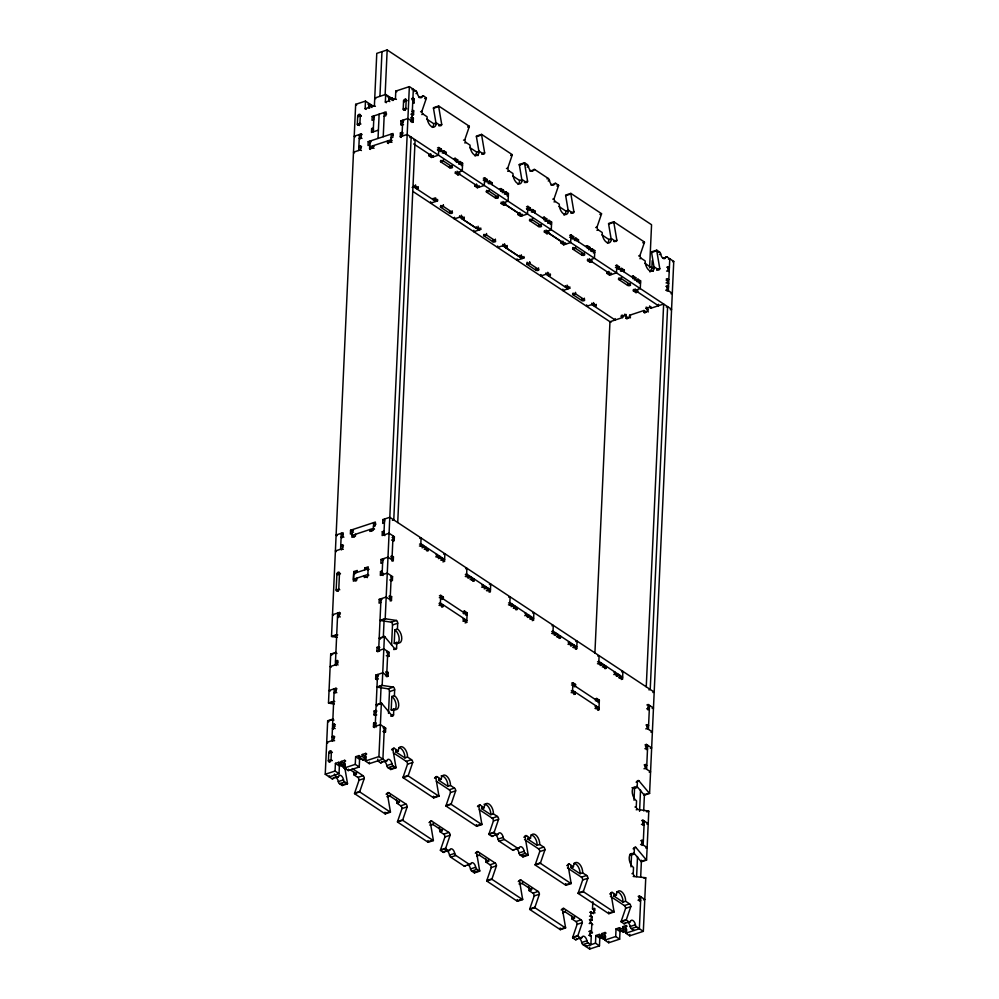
<?xml version="1.0" encoding="UTF-8"?>
<svg xmlns="http://www.w3.org/2000/svg" width="999" height="999" viewBox="0 0 999 999"><rect width="100%" height="100%" fill="white"/><g stroke="black" fill="none" stroke-linecap="round" stroke-linejoin="round"><path stroke-width="1.5" d="M344.418 765.359L347.44 783.216A2.185 1.199 71.7 0 1 347.465 783.803L344.68 781.967A2.185 1.199 71.7 0 1 343.494 779.857A4.358 2.385 71.7 0 0 341.121 775.661A4.358 2.385 71.7 0 0 338.511 776.56L332.005 778.733L325.249 774.262L327.684 720.766L332.879 719.055A2.185 1.199 71.7 0 1 333.254 719.38L333.903 720.167M328.783 703.146A2.185 1.199 71.7 0 1 328.484 702.996L330.706 654.12L335.901 652.409A2.185 1.199 71.7 0 1 336.276 652.734L336.925 653.521M337.337 637.35L331.893 636.525A2.185 1.199 71.7 0 1 331.518 636.351L355.669 104.333L365.484 101.099L373.389 106.344M328.971 761.7L328.683 761.563A1.249 0.862 -56.5 0 1 328.421 760.888L328.796 752.672A1.636 1.124 -56.5 0 1 330.157 750.811A1.636 1.124 -56.5 0 1 331.393 751.822L332.38 752.472M357.704 115.996L357.33 124.213A1.636 1.124 -56.5 0 0 358.566 125.212A1.636 1.124 -56.5 0 0 359.927 123.352L360.302 115.135A1.249 0.862 -56.5 0 0 360.04 114.473L359.752 114.323A1.911 1.311 -56.5 0 0 358.241 114.897L358.042 115.122A1.249 0.862 -56.5 0 0 357.704 115.996L358.691 116.658M329.27 775.773L329.22 776.885L339.036 773.651L339.385 765.996L335.414 763.373L335.065 771.028L339.036 773.651M328.971 761.688A1.911 1.311 -56.5 0 0 330.482 761.126L330.594 761.026A1.249 0.862 -56.5 0 0 331.019 760.027L331.393 751.822L328.796 752.672L329.782 753.333M358.691 150.474L359.415 134.515L361.076 135.614M334.615 740.734L333.629 740.084L333.803 736.251L332.068 736.825L334.053 738.136M335.164 728.608L334.178 727.959L334.353 724.125L332.617 724.7L335.102 726.335M336.8 692.719L335.814 692.07L335.976 688.236L329.058 690.521L330.045 691.183M338.062 664.972L337.075 664.31L337.237 660.489L335.514 661.051L338.236 662.861M340.234 616.957L339.248 616.296L339.423 612.474L332.492 614.76L333.491 615.409M343.306 549.325L342.32 548.676L342.495 544.842L340.759 545.417L343.244 547.052M343.868 537.2L342.869 536.55L343.044 532.717L336.114 535.002L337.113 535.664M361.426 150.549L360.427 149.9L360.602 146.066L358.866 146.641L361.101 148.114M361.975 138.436L360.976 137.775L361.151 133.941L354.22 136.226L355.219 136.888M334.465 774.063L334.415 775.174L337.2 777.022A2.185 1.199 71.7 0 0 338.511 776.56M366.133 109.403L365.135 108.754L365.484 101.099M345.154 764.56L345.092 765.996L342.757 766.77L338.786 764.148L338.873 762.237L335.414 763.373M369.593 108.267L368.606 107.605L368.693 105.694L371.029 104.92L373.251 106.394M369.293 106.593L369.455 103.721L367.919 104.221M373.476 526.448L375.212 525.886L375.387 522.052L350.562 530.244L350.387 534.065L352.123 533.491M391.121 137.887L392.857 137.325L393.032 133.491L368.206 141.671L368.032 145.504L369.767 144.93M345.092 765.996L341.121 763.373L341.208 761.463L344.68 760.314L345.666 760.976M371.928 107.492L370.941 106.843L371.029 104.92M370.579 149.413L369.593 148.764L369.917 141.109L371.066 141.883M342.757 766.77L342.819 765.446M373.389 128.022L371.653 128.596L371.478 132.43L378.409 130.145M384.153 116.309L385.889 115.734L386.064 111.9L372.202 116.471L372.028 120.305L373.763 119.73M359.228 766.995L355.269 764.372L355.619 756.705L359.578 759.327L359.228 766.995L348.289 770.604L344.33 767.981L344.68 760.314M373.214 131.856L373.938 115.909M375.387 106.356L374.4 105.694L376.773 53.372L387.162 49.95L651.56 224.738L649.6 267.857M356.081 581.006L353.434 579.258L353.696 573.513L368.132 568.756L369.118 569.405M357.18 572.365L357.267 570.454L353.796 571.59L353.371 581.168L356.83 580.019L356.918 578.109M355.494 534.265L355.407 536.188L351.948 537.325L352.285 529.67L353.434 530.432M374.051 148.277L373.052 147.615L373.139 145.704L374.126 146.366M348.289 770.604L348.364 769.168M378.034 138.436L379.133 114.186M379.945 96.329L381.968 51.661M383.229 136.726L384.328 112.475L386.638 114.011M387.162 49.95L385.139 94.618L390.921 98.439M386.338 102.747L385.339 102.085L385.689 94.43L374.75 98.039L375.736 98.689M364.685 569.892L364.772 567.981L368.231 566.833L367.794 576.411L364.335 577.547L364.423 575.636L367.395 577.597M358.991 757.479L362.162 756.43L366.133 759.053L362.962 760.102L358.991 757.479L359.078 755.569L355.619 756.705M389.797 101.598L388.811 100.949L388.898 99.026L392.07 97.989L394.293 99.463M388.474 143.519L387.487 142.857L387.575 140.946L389.797 142.42M389.498 99.937L389.66 97.053L388.286 97.502M362.162 756.43L362.25 754.52L365.721 753.383L366.708 754.033M392.969 100.549L391.983 99.9L392.07 97.989M391.933 142.37L390.946 141.721L391.271 134.066L393.007 135.215M362.962 760.102L363.012 758.79M383.054 727.709L384.353 727.284L382.904 759.19L369.33 763.661L365.372 761.038L365.721 753.383M396.441 99.413L395.442 98.751L395.791 91.096L409.353 86.626L416.108 91.096A2.185 1.199 71.7 0 1 417.295 93.194A4.358 2.385 71.7 0 0 419.68 97.39A4.358 2.385 71.7 0 0 422.277 96.491A2.185 1.199 71.7 0 1 423.588 96.029L426.373 97.877A2.185 1.199 71.7 0 1 426.298 98.389L421.878 111.326A2.185 1.199 71.7 0 0 423.114 114.123L427.072 116.746A7.63 4.183 71.7 0 0 431.393 126.498A7.63 4.183 71.7 0 0 436.326 122.852L440.297 125.474A2.185 1.199 71.7 0 0 441.708 124.438L438.673 106.568A2.185 1.199 71.7 0 1 438.648 105.994L433.454 107.705A2.185 1.199 71.7 0 0 433.479 108.292L436.126 123.913M369.33 763.661L369.405 762.225M374.45 727.597L373.451 726.947L373.626 723.114L375.362 722.552L376.348 723.201M375 715.484L374.001 714.822L374.175 710.988L375.911 710.426L376.898 711.076M376.623 679.582L375.636 678.933L375.811 675.099L382.742 672.827L388.024 676.311L388.199 672.489L386.875 671.615L385.577 672.04M377.884 651.835L376.898 651.173L377.073 647.352L378.796 646.778L379.795 647.439M389.023 596.278L390.322 595.854L391.633 596.715L391.471 600.549L386.176 597.052L379.245 599.338L379.071 603.171L380.806 602.597M382.242 571.016L380.507 571.578L380.332 575.412L387.262 573.126L392.557 576.623L392.382 580.456L391.084 580.881M390.834 556.393L392.132 555.968L393.444 556.843L393.281 560.676L387.987 557.18L381.056 559.465L380.881 563.286L382.617 562.724M384.053 531.131L382.317 531.705L382.142 535.539L389.073 533.254L394.368 536.75L394.193 540.571L392.894 541.008M652.896 692.507L654.195 692.082L389.797 517.295L382.867 519.58L382.704 523.414L384.428 522.839M401.248 137.412L400.262 136.763L400.424 132.929L402.16 132.368L403.159 133.017M401.798 125.3L400.811 124.638L400.986 120.817L407.904 118.531L413.199 122.028L413.374 118.194L412.05 117.32L410.751 117.745M384.603 519.018L383.878 534.964L384.865 535.614M401.985 136.189L402.709 120.242L403.708 120.891M405.631 99.201A1.911 1.311 -56.5 0 0 404.12 99.763L403.921 99.987A1.249 0.862 -56.5 0 0 403.584 100.862L403.221 109.078A1.636 1.124 -56.5 0 0 404.458 110.077A1.636 1.124 -56.5 0 0 405.819 108.217L406.193 100.012A1.249 0.862 -56.5 0 0 405.931 99.338L405.644 99.188M377.784 759.14L377.709 760.901L380.494 762.736L386.988 760.576A4.358 2.385 71.7 0 1 389.598 759.677A4.358 2.385 71.7 0 1 391.983 763.873A2.185 1.199 71.7 0 0 393.169 765.971L395.954 767.819A2.185 1.199 71.7 0 0 395.929 767.232L392.894 749.362A2.185 1.199 71.7 0 1 394.305 748.326L398.276 750.948A7.63 4.183 71.7 0 1 403.209 747.302A7.63 4.183 71.7 0 1 407.53 757.067L411.488 759.69A2.185 1.199 71.7 0 1 412.724 762.474L408.304 775.411A2.185 1.199 71.7 0 0 408.229 775.923L403.034 777.647A2.185 1.199 71.7 0 1 403.109 777.135L407.53 764.185A2.185 1.199 71.7 0 0 406.293 761.4L393.406 752.884M380.332 703.021L381.056 687M383.316 637.212L384.078 620.454M386.988 760.576A2.185 1.199 71.7 0 1 385.689 761.026L378.933 756.568L381.368 703.059L376.173 704.782A2.185 1.199 71.7 0 1 376.548 705.107L377.197 705.881M382.455 685.439A2.185 1.199 71.7 0 1 382.167 685.289L384.39 636.425L379.195 638.136A2.185 1.199 71.7 0 1 379.57 638.461L380.219 639.235M397.44 628.995L394.842 629.845L394.23 643.244L396.828 642.394A7.63 4.183 71.7 0 0 401.76 638.748A7.63 4.183 71.7 0 0 397.44 628.995L397.702 623.251A2.185 1.199 71.7 0 0 396.466 620.466L385.577 618.818A2.185 1.199 71.7 0 1 385.202 618.656L409.353 86.626M390.147 599.675L391.233 575.749M391.958 559.802L393.044 535.876M384.203 732.417L385.502 731.98L385.676 728.159L380.382 724.662L373.451 726.947M387.637 656.643L388.936 656.218L389.111 652.384L383.828 648.888L376.898 651.173M412.225 115.11L413.524 114.685L413.698 110.852L412.375 109.977M412.762 103.309L414.061 102.885L414.235 99.051L412.912 98.177L411.613 98.614M388.486 713.386L389.473 691.608A2.185 1.199 71.7 0 0 388.236 688.823L377.36 687.175L382.555 685.464L393.431 687.112A2.185 1.199 71.7 0 1 394.667 689.897L394.405 695.641A7.63 4.183 71.7 0 1 398.726 705.394A7.63 4.183 71.7 0 1 393.806 709.04L391.208 709.889L391.808 696.49L394.405 695.641M391.583 645.179L392.507 624.962A2.185 1.199 71.7 0 0 391.271 622.177L380.382 620.529L385.577 618.818M397.727 522.539L415.109 139.723L413.823 140.147M413.848 185.452L413.773 186.888L435.814 201.448L435.964 198.214M418.206 186.626L418.144 188.062L415.497 186.313L415.559 184.877M416.508 186.476L416.408 188.636L418.144 188.062M390.834 716.246L392.132 715.821A2.185 1.199 71.7 0 0 393.544 714.772L393.806 709.04M393.856 649.6L395.154 649.175A2.185 1.199 71.7 0 0 396.566 648.139L396.828 642.394M437.512 147.927L438.811 147.502L438.461 155.17L431.531 157.455L428.883 155.707L428.946 154.271M430.681 153.696L430.619 155.132L428.883 155.707M431.531 157.455L431.63 155.295M430.681 201.723L430.606 203.159L437.525 200.886L437.599 199.45M433.341 155.444L433.279 156.88L413.723 143.943M433.216 198.264L433.154 199.7L434.89 199.138L437.525 200.886M434.89 199.138L434.952 197.702M421.191 546.216L423.464 545.466L423.376 547.39L420.741 545.641L421.091 537.986L419.792 538.411M440.834 160.389L440.746 161.826L449.575 167.657A1.636 0.774 2.6 0 0 451.86 167.882A1.636 0.774 2.6 0 0 452.16 166.796L452.222 165.359M438.811 147.502L441.458 149.251L441.371 151.161L440.072 151.598M440.771 205.469L440.696 207.255L449.513 213.087A1.636 0.774 2.6 0 0 451.798 213.311A1.636 0.774 2.6 0 0 452.097 212.225L452.185 210.789M425.112 549.275A1.636 0.774 2.6 0 1 425.724 549.537L428.321 548.676L428.234 550.586L425.586 548.838L425.674 546.928L424.375 547.352M442.37 151.136L443.668 150.712L443.581 152.622L442.282 153.047M425.786 548.101L426.273 549.9M443.419 159.54L443.344 160.976L452.172 166.796L449.575 167.657L449.637 166.221M443.294 206.406A1.636 0.774 2.6 0 0 440.996 206.181A1.636 0.774 2.6 0 0 440.696 207.255L443.306 206.393L443.356 204.97L443.306 206.393L452.11 212.225L449.513 213.087L449.575 211.651M446.216 154.37L446.303 152.46L443.668 150.712M437.175 557.105L439.772 556.256L439.685 558.166L437.038 556.418L437.125 554.507L435.989 554.882M455.032 160.202L455.119 158.279L453.821 158.716M459.765 172.927L459.702 174.363L457.967 174.925L455.319 173.177L455.394 171.741M464.036 216.92L463.973 218.356L461.326 216.608L454.395 218.893L454.458 217.457M454.408 218.893L454.483 217.457M457.13 171.166L457.067 172.602L479.108 187.175L479.17 185.739M455.119 158.279L457.767 160.027L457.679 161.95L456.381 162.375M457.967 174.925L458.079 172.415M443.581 554.145L444.88 553.708L444.53 561.363L441.883 559.627L441.97 557.704L440.671 558.141M458.666 161.913L459.965 161.488L459.877 163.399L458.578 163.824M440.097 605.694L443.019 604.732L442.932 606.643L440.284 604.894L440.721 595.329L439.423 595.754M459.677 215.747L459.602 217.183L478.996 229.995L479.07 228.197M459.965 161.488L462.612 163.237L462.25 170.891L455.319 173.177M440.721 595.329L443.369 597.077L443.281 598.988L441.983 599.412M461.326 216.608L461.388 215.172M480.769 227.997L480.706 229.433L478.059 227.685L476.323 228.259L462.237 218.931L462.35 216.421M483.341 178.234L484.64 177.797L484.278 185.464L477.36 187.75L474.712 186.001L474.775 184.565M473.863 230.27L473.776 231.718L480.706 229.433M476.511 183.991L476.448 185.427L474.712 186.001M477.36 187.75L477.472 185.227M476.323 228.259L476.386 226.823M478.059 227.685L478.121 226.249M463.224 611.488L464.523 611.051L467.157 612.799L466.72 622.377L464.085 620.629L464.173 618.706L462.874 619.143M464.523 611.051L464.435 612.974L463.136 613.398M466.046 576.835L469.293 575.774L469.205 577.684L466.57 575.936L466.908 568.281L465.609 568.706M483.928 234.378L483.866 235.814L492.707 241.633A1.636 0.774 2.6 0 0 494.967 241.87A1.636 0.774 2.6 0 0 495.279 240.784L495.342 239.348M486.675 190.322L486.575 192.133L495.404 197.952A1.636 0.774 2.6 0 0 497.689 198.177A1.636 0.774 2.6 0 0 497.989 197.09L498.051 195.667M484.64 177.797L487.287 179.545L487.2 181.468L485.901 181.893M495.367 239.335L495.304 240.771L486.463 234.952L486.55 233.516M472.752 581.318L474.05 580.881L474.138 578.97L471.54 579.832L471.503 577.222L470.204 577.647M489.248 189.835L489.173 191.271L498.002 197.09L495.404 197.952L495.467 196.516M488.199 181.431L489.498 181.006L489.41 182.917L488.111 183.341M492.045 184.665L492.132 182.755L489.498 181.006M492.744 240.197L492.682 241.633L495.304 240.771M497.664 246.004L497.564 247.452L504.495 245.167L507.142 246.915L507.205 245.479M483.004 587.4L485.601 586.55L485.514 588.461L482.867 586.713L482.954 584.802L481.818 585.177M500.861 190.497L500.949 188.574L499.65 189.011M519.705 212.537L519.642 213.973L505.531 204.658L503.796 205.22L501.148 203.471L501.223 202.035M502.959 201.461L502.897 202.897L522.29 215.722L522.352 214.285M500.949 188.574L503.596 190.322L503.508 192.245L502.21 192.67M503.796 205.22L503.933 202.347M502.859 244.293L502.784 245.729L522.177 258.541L522.277 256.393M489.41 584.44L490.709 584.003L490.359 591.67L487.712 589.922L487.799 587.999L486.501 588.436M504.495 192.208L505.794 191.783L505.706 193.694L504.408 194.131M505.531 204.658L505.594 203.222M504.495 245.167L504.557 243.731M523.963 256.543L523.901 257.979L521.253 256.231L519.517 256.805L505.407 247.477L505.506 245.329M505.794 191.783L508.441 193.531L508.079 201.186L501.148 203.471M526.535 206.781L527.834 206.343L527.484 214.011L520.554 216.284L517.907 214.535L517.981 213.112M517.045 258.816L516.97 260.264L523.901 257.979M520.554 216.284L520.679 213.424M519.517 256.805L519.592 255.369M521.253 256.231L521.316 254.795M509.877 605.169L512.475 604.32L512.387 606.231L509.752 604.482L510.114 596.828L508.803 597.252M527.16 262.2L527.06 264.36L535.889 270.18A1.636 0.774 2.6 0 0 538.161 270.404A1.636 0.774 2.6 0 0 538.473 269.33L538.548 267.882M529.845 219.231L529.782 220.667L538.586 226.498A1.636 0.774 2.6 0 0 540.884 226.723A1.636 0.774 2.6 0 0 541.183 225.637L541.258 224.201M527.834 206.343L530.469 208.092L530.382 210.015L529.083 210.439M529.657 263.499A1.636 0.774 2.6 0 0 527.372 263.274A1.636 0.774 2.6 0 0 527.06 264.36L529.67 263.499L529.72 262.063L529.67 263.499L538.486 269.318L535.889 270.18L535.939 268.743M514.81 606.942L514.735 608.379L517.332 607.517L517.245 609.44L514.597 607.692L514.685 605.769L513.386 606.206M531.381 209.977L532.679 209.553L532.592 211.463L531.293 211.9M532.442 218.381L532.38 219.817L541.183 225.637L538.586 226.498L538.661 225.062M535.227 213.212L535.314 211.301L532.679 209.553M540.771 275.986L540.834 274.55L540.784 275.986L547.689 273.701L550.337 275.449L550.399 274.013M526.51 615.846L528.783 615.097L528.696 617.007L526.048 615.259L526.136 613.349L524.999 613.723M544.043 219.043L544.13 217.133L542.832 217.557M562.874 241.084L562.812 242.52L548.726 233.192L546.99 233.766L544.355 232.018L544.418 230.582M546.141 230.007L546.078 231.443L565.471 244.268L565.534 242.832M544.13 217.133L546.778 218.881L546.69 220.791L545.067 221.328M546.99 233.766L547.102 231.256M546.041 272.839L545.978 274.275L568.006 288.836L568.119 286.326M532.592 612.986L533.903 612.549L533.541 620.217L530.906 618.468L530.993 616.545L529.695 616.982M547.677 220.754L548.975 220.329L548.888 222.24L547.589 222.677M548.726 233.192L548.788 231.756M547.689 273.701L547.764 272.277M548.738 273.152L548.601 276.024L550.337 275.449M548.975 220.329L551.623 222.078L551.273 229.733L544.355 232.018M569.717 235.327L571.016 234.902L570.654 242.557L563.723 244.842L561.076 243.094L561.151 241.658M563.723 244.842L563.836 242.332M562.874 289.123L562.799 290.559L569.73 288.274L569.792 286.838M565.409 285.664L565.347 287.1L567.082 286.526L569.73 288.274M567.082 286.526L567.145 285.09M552.747 633.828L555.669 632.866L555.581 634.777L552.934 633.029L553.284 625.374L551.985 625.799M573.039 247.427L572.951 249.226L581.768 255.045A1.636 0.774 2.6 0 0 584.053 255.282A1.636 0.774 2.6 0 0 584.353 254.196L584.427 252.759M571.016 234.902L573.651 236.638L573.563 238.561L572.265 238.986M572.951 293.219L572.889 294.655L581.718 300.474A1.636 0.774 2.6 0 0 583.99 300.711A1.636 0.774 2.6 0 0 584.303 299.625L584.378 298.177M575.611 246.928L575.549 248.364L584.365 254.183L581.768 255.045L581.843 253.609M574.562 238.524L575.861 238.099L575.774 240.01L574.475 240.447M575.561 292.357L575.486 293.793L584.315 299.613L581.718 300.474L581.768 299.038M559.128 638.411L560.427 637.986L560.514 636.063L557.917 636.925A1.636 0.774 2.6 0 0 556.992 636.613M578.421 241.758L578.508 239.847L575.861 238.099M569.043 644.605L571.965 643.643L571.878 645.554L569.243 643.806L569.33 641.895L568.194 642.27M587.225 247.59L587.312 245.679L586.013 246.104M591.957 260.314L591.895 261.75L590.159 262.325L587.524 260.577L587.587 259.141M586.675 304.845L586.6 306.293L593.518 304.008L596.166 305.756L596.228 304.32M589.335 258.566L589.26 260.002L611.301 274.563L611.363 273.127M587.312 245.679L589.959 247.427L589.872 249.338L588.573 249.762M590.159 262.325L590.259 260.165M575.774 641.533L577.072 641.108L576.723 648.763L574.088 647.015L574.175 645.104L572.877 645.529M590.859 249.313L592.157 248.876L592.082 250.799L590.784 251.224M572.939 692.869L575.212 692.12L575.124 694.03L572.477 692.282L572.914 682.717L571.615 683.141M591.87 303.134L591.808 304.57L615.272 320.08M592.157 248.876L594.805 250.624L594.442 258.291L587.524 260.577M572.914 682.717L575.561 684.465L575.474 686.375L574.175 686.8M593.518 304.008L593.581 302.572M594.53 304.171L594.43 306.318L596.166 305.756M616.495 272.852L609.552 275.137L606.905 273.389L606.98 271.953M608.703 271.378L608.641 272.814L606.905 273.389M609.552 275.137L609.677 272.265M594.904 653.184L609.964 321.728L622.652 317.545L622.764 315.022M595.416 698.875L596.715 698.451L599.35 700.199L598.925 709.765L596.278 708.016L596.366 706.106L595.067 706.53M596.715 698.451L596.628 700.361L595.329 700.786M585.726 945.316L585.676 946.428L595.491 943.193L599.462 945.816L599.8 938.161L595.841 935.539L595.491 943.193M598.888 664.023L601.485 663.161L601.41 665.072L598.763 663.324L599.113 655.669L597.814 656.093M616.483 272.852L616.845 265.197L615.546 265.622M615.147 320.017L615.209 318.581M618.856 278.084L618.781 279.52L627.597 285.339A1.636 0.774 2.6 0 0 629.882 285.577A1.636 0.774 2.6 0 0 630.182 284.49L630.257 283.054M616.845 265.197L619.48 266.945L619.392 268.856L618.094 269.28M571.615 915.808A7.63 4.183 71.7 0 1 571.928 918.93L575.886 921.553A2.185 1.199 71.7 0 1 577.122 924.35L572.702 937.287A2.185 1.199 71.7 0 0 572.627 937.799L577.822 936.088L580.606 937.924A2.185 1.199 71.7 0 0 581.918 937.474A4.358 2.385 71.7 0 1 584.515 936.575A4.358 2.385 71.7 0 1 586.9 940.771A2.185 1.199 71.7 0 0 588.086 942.869L590.871 944.717L591.283 935.788L589.959 934.914L590.134 931.08L588.836 931.505M592.807 924.637L590.496 923.101L590.671 919.28L589.373 919.704M590.047 920.791L591.995 920.154L592.145 916.645L590.821 915.771L590.996 911.937L589.697 912.362M599.462 945.816L589.647 949.05L589.735 947.052M589.86 933.865A1.911 1.311 -56.5 0 0 590.909 933.291L591.108 933.066A1.249 0.862 -56.5 0 0 591.445 932.192L591.82 923.975A1.636 1.124 -56.5 0 0 589.86 923.438M594.979 910.626L592.494 908.99L592.832 901.722M603.908 667.17L606.343 666.37L606.256 668.281L603.608 666.533L603.696 664.622L602.397 665.047M620.391 268.831L621.69 268.394L621.603 270.317L620.304 270.741M603.758 666.857L603.808 665.784M621.44 277.223L621.378 278.659L630.194 284.478L627.597 285.339L627.672 283.903M595.042 912.899L594.055 912.237L594.23 908.416L592.494 908.99M622.652 317.545L621.328 316.671L621.39 315.234M624.25 272.053L624.325 270.142L621.69 268.394M628.833 318.194L624.787 315.522L624.85 314.086M627.035 318.956L626.048 318.306L626.223 314.473M604.932 938.348L603.184 938.935L599.213 936.313L599.3 934.39L595.841 935.539M630.506 317.819L629.507 317.158L629.595 315.247L644.03 310.489L646.503 312.125M604.77 937.674L601.548 935.539L601.635 933.628L605.094 932.479L606.093 933.141M615.197 674.8L617.794 673.938L617.707 675.848L615.059 674.1L615.147 672.19L614.01 672.564M633.054 277.884L633.141 275.974L631.843 276.398M603.184 938.935L603.246 937.611M637.787 290.609L637.724 292.045L635.988 292.62L633.354 290.871L633.416 289.435M619.655 939.147L615.696 936.525L616.046 928.87L620.004 931.493L619.655 939.147L608.716 942.756L604.757 940.134L605.094 932.479M605.544 937.561L605.606 936.25L601.635 933.628M635.152 288.861L635.089 290.297L658.553 305.806M633.141 275.974L635.789 277.722L635.701 279.633L634.402 280.057M635.988 292.62L636.101 290.11M621.603 671.827L622.901 671.403L622.552 679.058L619.917 677.31L620.004 675.399L618.706 675.824M636.688 279.608L637.986 279.171L637.899 281.094L636.6 281.518M608.716 942.756L608.778 941.32M637.986 279.171L640.634 280.919L640.272 288.586L633.354 290.871M644.929 313.062L643.943 312.4L644.03 310.489M648.463 310.002L646.141 308.479L646.216 307.043M626.56 931.218L622.589 928.595L622.677 926.685L626.648 929.307L626.56 931.218L623.388 932.267L619.417 929.644L619.505 927.734L616.046 928.87M648.401 311.913L647.402 311.263L647.577 307.43M646.253 686.837L663.648 304.021L650.936 308.216L649.612 307.342L649.675 305.906M651.872 268.306L652.222 260.652M650.936 308.216L650.998 306.78M623.388 932.267L623.463 930.593M633.191 876.46L645.366 877.684A2.185 1.199 71.7 0 1 645.754 877.846L643.331 931.343L629.757 935.826L625.799 933.203L626.148 925.536L622.677 926.685M630.981 866.87L631.53 854.969L634.128 854.108L634.39 848.363A2.185 1.199 71.7 0 1 635.789 847.327L646.191 859.752A2.185 1.199 71.7 0 0 646.565 860.077L641.37 861.787A2.185 1.199 71.7 0 1 640.996 861.463L633.841 852.921M634.015 800.224L634.552 788.323L637.15 787.462L637.412 781.717A2.185 1.199 71.7 0 1 638.823 780.681L649.213 793.106A2.185 1.199 71.7 0 0 649.587 793.431L644.392 795.142A2.185 1.199 71.7 0 1 644.018 794.817L636.875 786.275M629.757 935.826L629.832 934.39M658.428 305.731L658.503 304.295M634.49 876.036A2.185 1.199 71.7 0 1 633.254 873.251L633.516 867.507A7.63 4.183 71.7 0 1 629.195 857.754A7.63 4.183 71.7 0 1 634.128 854.108M646.453 811.675L648.401 811.038L637.512 809.39A2.185 1.199 71.7 0 1 636.276 806.605L636.538 800.861A7.63 4.183 71.7 0 1 632.217 791.108A7.63 4.183 71.7 0 1 637.15 787.462M636.613 876.573L637.524 856.53M639.572 811.325L640.546 789.997M639.335 901.086L640.634 900.648L639.31 899.774L639.485 895.953L638.186 896.378M645.829 848.039L647.127 847.602L641.845 844.105L642.02 840.284L640.721 840.708M642.782 825.311L644.08 824.887L642.757 824.013L642.931 820.179L641.633 820.616M649.275 772.264L650.574 771.84L645.279 768.343L645.454 764.51L644.155 764.947M646.216 749.55L647.514 749.113L646.191 748.239L646.365 744.417L645.067 744.842M651.086 732.392L652.384 731.955L647.09 728.471L647.265 724.637L645.966 725.062M647.702 709.777L649.325 709.24L648.001 708.366L648.176 704.532L646.877 704.969M671.003 293.743L672.302 293.306L667.007 289.81L667.182 285.989L665.883 286.413M667.369 283.778L668.668 283.354L667.344 282.48L667.519 278.646L666.221 279.083M669.205 271.553L667.881 270.679L668.056 266.845L666.758 267.27M640.671 877.197L641.433 860.239M643.681 810.901L644.442 794.143M646.603 769.218L647.689 745.291L645.379 746.053M648.413 729.332L649.5 705.406M646.565 860.077L648.776 811.2A2.185 1.199 71.7 0 0 648.488 811.063M649.587 793.431L673.751 261.413L666.995 256.943L662.762 258.366M479.07 152.31L476.423 136.676A2.185 1.199 71.7 0 1 476.398 136.089L481.593 134.378A2.185 1.199 71.7 0 0 481.618 134.965L484.64 152.822A2.185 1.199 71.7 0 1 483.229 153.871L479.27 151.249A7.63 4.183 71.7 0 1 474.338 154.882A7.63 4.183 71.7 0 1 470.017 145.13L466.046 142.507A2.185 1.199 71.7 0 1 464.81 139.723L469.243 126.773A2.185 1.199 71.7 0 0 469.318 126.261L438.648 105.994M522.015 180.694L519.368 165.06A2.185 1.199 71.7 0 1 519.33 164.473L524.525 162.762A2.185 1.199 71.7 0 0 524.562 163.349L527.584 181.219A2.185 1.199 71.7 0 1 526.173 182.255L522.215 179.633A7.63 4.183 71.7 0 1 517.282 183.279A7.63 4.183 71.7 0 1 512.962 173.514L508.991 170.891A2.185 1.199 71.7 0 1 507.754 168.107L512.175 155.17A2.185 1.199 71.7 0 0 512.262 154.658L481.593 134.378M568.331 211.313L565.684 195.679A2.185 1.199 71.7 0 1 565.646 195.092L570.841 193.381A2.185 1.199 71.7 0 0 570.879 193.968L573.901 211.825A2.185 1.199 71.7 0 1 572.489 212.874L568.518 210.252A7.63 4.183 71.7 0 1 563.586 213.886A7.63 4.183 71.7 0 1 559.265 204.133L555.307 201.511A2.185 1.199 71.7 0 1 554.07 198.726L558.491 185.777A2.185 1.199 71.7 0 0 558.566 185.265L555.781 183.429L550.911 185.052M396.341 799.487A7.63 4.183 71.7 0 1 396.79 803.159L400.749 805.781A2.185 1.199 71.7 0 1 401.985 808.566L397.565 821.503A2.185 1.199 71.7 0 0 397.49 822.015L402.684 820.304A2.185 1.199 71.7 0 1 402.759 819.792L407.18 806.855A2.185 1.199 71.7 0 0 405.944 804.07L388.761 792.707A2.185 1.199 71.7 0 0 387.35 793.743L390.384 811.613A2.185 1.199 71.7 0 1 390.409 812.187L385.214 813.91L354.545 793.631A2.185 1.199 71.7 0 1 354.62 793.119L359.053 780.182A2.185 1.199 71.7 0 0 357.817 777.384L353.846 774.762A7.63 4.183 71.7 0 0 353.534 771.64M354.545 793.631L359.74 791.92A2.185 1.199 71.7 0 1 359.815 791.408L364.248 778.471A2.185 1.199 71.7 0 0 363.012 775.674L352.272 768.581M611.263 239.698L608.616 224.063A2.185 1.199 71.7 0 1 608.591 223.489L613.786 221.766A2.185 1.199 71.7 0 0 613.811 222.352L616.845 240.222A2.185 1.199 71.7 0 1 615.434 241.258L611.463 238.636A7.63 4.183 71.7 0 1 606.53 242.282A7.63 4.183 71.7 0 1 602.21 232.517L598.251 229.895A2.185 1.199 71.7 0 1 597.015 227.11L601.435 214.173A2.185 1.199 71.7 0 0 601.51 213.661L570.841 193.381M479.295 809.652L492.182 818.181A2.185 1.199 71.7 0 1 493.419 820.966L488.998 833.903A2.185 1.199 71.7 0 0 488.911 834.415L494.105 832.704A2.185 1.199 71.7 0 1 494.193 832.192L498.613 819.255A2.185 1.199 71.7 0 0 497.377 816.458L493.406 813.835A7.63 4.183 71.7 0 0 489.085 804.083A7.63 4.183 71.7 0 0 484.153 807.716L480.194 805.107A2.185 1.199 71.7 0 0 478.783 806.143L481.805 824A2.185 1.199 71.7 0 1 481.843 824.587L476.648 826.298L445.979 806.031A2.185 1.199 71.7 0 1 446.053 805.519L450.474 792.569A2.185 1.199 71.7 0 0 449.238 789.784L436.351 781.268M445.979 806.031L451.173 804.32A2.185 1.199 71.7 0 1 451.248 803.808L455.669 790.858A2.185 1.199 71.7 0 0 454.433 788.074L450.474 785.451A7.63 4.183 71.7 0 0 446.141 775.699A7.63 4.183 71.7 0 0 441.221 779.332L438.623 780.194A7.63 4.183 71.7 0 1 438.798 778.808M654.208 268.082L651.56 252.46A2.185 1.199 71.7 0 1 651.535 251.873L656.73 250.162A2.185 1.199 71.7 0 0 656.755 250.737L659.777 268.606A2.185 1.199 71.7 0 1 658.366 269.643L654.407 267.02A7.63 4.183 71.7 0 1 649.475 270.667A7.63 4.183 71.7 0 1 645.154 260.901L641.183 258.291A2.185 1.199 71.7 0 1 639.947 255.494L644.38 242.557A2.185 1.199 71.7 0 0 644.455 242.045L613.786 221.766M485.601 858.491A7.63 4.183 71.7 0 1 486.038 862.162L490.01 864.784A2.185 1.199 71.7 0 1 491.246 867.569L486.825 880.506A2.185 1.199 71.7 0 0 486.738 881.018L491.933 879.307A2.185 1.199 71.7 0 1 492.02 878.795L496.441 865.858A2.185 1.199 71.7 0 0 495.204 863.074L478.022 851.71A2.185 1.199 71.7 0 0 476.61 852.746L479.632 870.616A2.185 1.199 71.7 0 1 479.67 871.19L476.873 869.355A2.185 1.199 71.7 0 1 475.686 867.257A4.358 2.385 71.7 0 0 473.314 863.049A4.358 2.385 71.7 0 0 470.704 863.96A2.185 1.199 71.7 0 1 469.393 864.41L455.894 855.481A2.185 1.199 71.7 0 1 454.707 853.383A4.358 2.385 71.7 0 0 452.322 849.175A4.358 2.385 71.7 0 0 449.712 850.087L443.219 852.247L440.434 850.411A2.185 1.199 71.7 0 1 440.509 849.899L444.93 836.95A2.185 1.199 71.7 0 0 443.693 834.165L439.735 831.543A7.63 4.183 71.7 0 0 439.285 827.871M440.434 850.411L445.629 848.688A2.185 1.199 71.7 0 1 445.704 848.176L450.124 835.239A2.185 1.199 71.7 0 0 448.888 832.454L431.705 821.091L430.082 821.628M567.469 867.944L581.43 877.184A2.185 1.199 71.7 0 1 582.667 879.969L578.246 892.906A2.185 1.199 71.7 0 0 578.171 893.418L583.366 891.707A2.185 1.199 71.7 0 1 583.441 891.195L587.862 878.258A2.185 1.199 71.7 0 0 586.625 875.461L582.667 872.839A7.63 4.183 71.7 0 0 578.346 863.086A7.63 4.183 71.7 0 0 573.414 866.732L569.442 864.11A2.185 1.199 71.7 0 0 568.031 865.146L571.066 883.004A2.185 1.199 71.7 0 1 571.091 883.591L565.896 885.301L535.227 865.034A2.185 1.199 71.7 0 1 535.302 864.522L539.735 851.585A2.185 1.199 71.7 0 0 538.498 848.788L524.537 839.56M535.227 865.034L540.422 863.323A2.185 1.199 71.7 0 1 540.496 862.811L544.93 849.862A2.185 1.199 71.7 0 0 543.693 847.077L539.722 844.455A7.63 4.183 71.7 0 0 535.402 834.702A7.63 4.183 71.7 0 0 530.469 838.336L527.872 839.197A7.63 4.183 71.7 0 1 528.046 837.811M577.822 936.088A2.185 1.199 71.7 0 1 577.897 935.576L582.317 922.626A2.185 1.199 71.7 0 0 581.093 919.842L563.898 908.478A2.185 1.199 71.7 0 0 562.487 909.527L565.521 927.384A2.185 1.199 71.7 0 1 565.546 927.971L560.352 929.682L529.682 909.415A2.185 1.199 71.7 0 1 529.757 908.903L534.19 895.953A2.185 1.199 71.7 0 0 532.954 893.168L528.983 890.546A7.63 4.183 71.7 0 0 528.546 886.875M529.682 909.415L534.877 907.691A2.185 1.199 71.7 0 1 534.952 907.192L539.385 894.242A2.185 1.199 71.7 0 0 538.149 891.458L520.966 880.094L519.018 880.743M643.331 931.343L636.575 926.885A2.185 1.199 71.7 0 1 635.389 924.787A4.358 2.385 71.7 0 0 633.004 920.579A4.358 2.385 71.7 0 0 630.394 921.49L623.9 923.65L621.116 921.802A2.185 1.199 71.7 0 1 621.191 921.303L625.611 908.353A2.185 1.199 71.7 0 0 624.375 905.569L610.414 896.34M621.116 921.802L626.311 920.091A2.185 1.199 71.7 0 1 626.385 919.579L630.806 906.642A2.185 1.199 71.7 0 0 629.57 903.858L625.611 901.235A7.63 4.183 71.7 0 0 621.278 891.47A7.63 4.183 71.7 0 0 616.358 895.116L613.761 895.966A7.63 4.183 71.7 0 1 613.935 894.592M412.025 89.673L413.324 89.248L411.875 121.154L410.577 121.578M414.81 91.521L416.108 91.096M365.135 108.754L368.606 107.605M370.941 106.843L374.4 105.694M385.339 102.085L388.811 100.949M391.983 99.9L395.442 98.751M415.996 93.619L417.295 93.194M357.692 116.234L360.289 115.372L361.276 116.034M406.181 100.237L403.584 101.099L404.57 101.761M411.963 99.8L414.235 99.051M419.031 97.552L423.588 96.029M425.075 98.302L426.373 97.877M425 98.814L426.298 98.389M412.075 111.389L413.698 110.852M410.901 114.236L412.2 113.811L413.524 114.685M420.579 111.763L421.878 111.326M433.479 108.292L438.673 106.568M421.803 114.548L423.114 114.123M411.101 118.943L413.374 118.194M360.976 137.775L359.253 138.349L360.239 138.998M400.811 124.638L402.535 124.063L403.534 124.725M411.9 122.452L413.199 122.028M432.342 127.41A7.63 4.183 71.7 0 0 433.728 123.714L436.326 122.852M360.427 149.9L353.496 152.185L354.495 152.835M400.262 136.763L407.18 134.478L671.578 309.265L670.279 309.69M438.786 125.399L441.708 124.438M369.593 148.764L373.052 147.615M387.487 142.857L390.946 141.721M438.998 125.911L440.297 125.474M409.852 137.525L411.151 137.1L393.768 519.917L392.47 520.354M468.019 126.698L469.318 126.261M467.944 127.21L469.243 126.773M463.511 140.147L464.81 139.723M476.423 136.676L481.618 134.965M437.412 149.85L438.711 149.425L462.512 165.16L461.213 165.584M438.211 150.325L441.458 149.251M464.747 142.932L466.046 142.507M443.706 153.309L446.303 152.46M475.037 155.994A7.63 4.183 71.7 0 0 476.673 152.098L479.27 151.249M455.169 160.889L457.767 160.027M482.042 153.684L484.64 152.822M481.93 154.296L483.229 153.871M459.365 164.311L462.612 163.237M412.137 187.425L415.497 186.313M510.964 155.082L512.262 154.658M510.876 155.594L512.175 155.17M506.456 168.531L507.754 168.107M519.368 165.06L524.562 163.349M526.023 165.035L527.322 164.61A2.185 1.199 71.7 0 1 528.508 166.708A4.358 2.385 71.7 0 0 530.881 170.904A4.358 2.385 71.7 0 0 533.491 170.005A2.185 1.199 71.7 0 1 534.802 169.555L548.301 178.484A2.185 1.199 71.7 0 1 549.487 180.582A4.358 2.385 71.7 0 0 551.873 184.778A4.358 2.385 71.7 0 0 554.482 183.878A2.185 1.199 71.7 0 1 555.781 183.429M507.692 171.316L508.991 170.891M483.241 180.145L484.54 179.72L508.341 195.454L507.042 195.879M485.014 180.295L487.287 179.545M527.21 167.133L528.508 166.708M488.886 183.828L492.132 182.755M529.92 171.179L534.802 169.555M517.981 184.378A7.63 4.183 71.7 0 0 519.617 180.494L522.215 179.633M524.338 182.28L527.584 181.219M524.875 182.68L526.173 182.255M500.674 191.296L503.596 190.322M547.002 178.908L548.301 178.484M505.844 194.393L508.441 193.531M548.189 181.006L549.487 180.582M557.267 185.702L558.566 185.265M557.192 186.214L558.491 185.777M462.237 218.931L463.973 218.356M552.772 199.151L554.07 198.726M565.684 195.679L570.879 193.968M526.448 208.691L527.747 208.267L551.535 223.988L550.237 224.425M526.898 209.278L530.469 208.092M554.008 201.935L555.307 201.511M517.907 214.535L519.642 213.973M532.392 212.263L535.314 211.301M486.488 234.952L483.891 235.801A1.636 0.774 2.6 0 1 484.165 234.728A1.636 0.774 2.6 0 1 486.463 234.952M564.023 215.147A7.63 4.183 71.7 0 0 565.921 211.101L568.518 210.252M543.856 219.842L546.778 218.881M570.978 212.799L573.901 211.825M571.191 213.299L572.489 212.874M548.051 223.252L551.623 222.078M600.212 214.086L601.51 213.661M600.137 214.598L601.435 214.173M505.407 247.477L507.142 246.915M595.716 227.535L597.015 227.11M608.616 224.063L613.811 222.352M569.617 237.238L570.916 236.813L594.705 252.547L593.406 252.972M571.053 237.5L573.651 236.638M596.952 230.332L598.251 229.895M561.076 243.094L562.812 242.52M575.911 240.709L578.508 239.847M607.479 243.182A7.63 4.183 71.7 0 0 608.866 239.498L611.463 238.636M587.362 248.276L589.959 247.427M613.923 241.184L616.845 240.222M614.135 241.683L615.434 241.258M591.883 251.586L594.805 250.624M643.156 242.47L644.455 242.045M643.081 242.982L644.38 242.557M638.648 255.931L639.947 255.494M651.56 252.46L656.755 250.737M658.216 252.435L659.515 251.998A2.185 1.199 71.7 0 1 660.701 254.096A4.358 2.385 71.7 0 0 663.074 258.304A4.358 2.385 71.7 0 0 665.684 257.392A2.185 1.199 71.7 0 1 666.995 256.943M639.884 258.716L641.183 258.291M615.446 267.545L616.745 267.108L640.534 282.842L639.235 283.266M616.883 267.794L619.48 266.945M659.402 254.533L660.701 254.096M621.078 271.216L624.325 270.142M668.481 259.216L669.78 258.791L668.331 290.684L667.032 291.121M649.912 271.928A7.63 4.183 71.7 0 0 651.81 267.882L654.407 267.02M672.614 261.775L673.751 261.413M656.855 269.568L659.777 268.606M656.743 270.18L658.366 269.643M632.866 278.684L635.789 277.722M667.757 268.256L669.38 267.72L668.056 266.845M666.583 271.104L667.881 270.679M637.712 281.893L640.634 280.919M666.246 280.382L668.843 279.52L667.519 278.646M666.046 282.904L667.344 282.48M666.882 287.4L668.506 286.863L667.182 285.989M665.709 290.247L667.007 289.81M621.328 316.671L624.787 315.522M646.141 308.479L649.612 307.342M626.048 318.306L629.507 317.158M643.943 312.4L647.402 311.263M666.308 307.068L667.607 306.643L650.224 689.46L648.925 689.884M342.869 536.55L341.134 537.112L342.133 537.774M342.32 548.676L335.389 550.948L336.388 551.61M392.095 537.499L394.368 536.75M391.571 540.134L392.869 539.697L394.193 540.571M419.53 544.155L420.829 543.718L444.617 559.452L442.02 560.314M419.443 546.066L420.741 545.641M391.171 557.592L393.444 556.843M422.077 547.814L423.376 547.39M424.288 549.275L425.586 548.838M391.983 561.101L393.281 560.676M426.935 551.023L428.234 550.586M353.434 579.258L367.869 574.5L368.856 575.149M435.739 556.843L437.038 556.418M438.386 558.591L439.685 558.166M440.584 560.052L441.883 559.627M391.258 577.047L392.557 576.623M442.907 561.9L444.53 561.363M389.76 580.007L391.059 579.582L392.382 580.456M390.01 597.252L391.633 596.715M465.359 574.45L466.658 574.025L490.447 589.747L486.875 590.933M339.248 616.296L337.512 616.87L338.511 617.532M390.172 600.973L391.471 600.549M465.272 576.361L466.57 575.936M467.907 578.109L469.205 577.684M470.117 579.57L471.416 579.133L474.05 580.881M439.335 597.664L440.634 597.24L467.07 614.722L465.771 615.147M440.771 597.926L443.369 597.077M331.518 636.351L336.713 634.64A2.185 1.199 71.7 0 0 337 634.79M385.202 618.656L380.007 620.367A2.185 1.199 71.7 0 0 380.294 620.504M331.893 636.525L337.774 634.914M481.568 587.137L482.867 586.713M439.073 603.408L440.372 602.984L466.808 620.454L464.21 621.316M484.215 588.886L485.514 588.461M438.986 605.319L440.284 604.894M486.413 590.347L487.712 589.922M391.271 622.177L396.466 620.466M441.633 607.067L442.932 606.643M489.06 592.095L490.359 591.67M392.507 624.962L397.702 623.251M330.706 654.12A2.185 1.199 71.7 0 1 331.081 654.457L336.276 652.734M379.57 638.461L384.765 636.75L395.154 649.175M463.911 613.873L467.157 612.799M508.553 602.996L509.852 602.559L533.641 618.294L531.043 619.155M508.454 604.907L509.752 604.482M462.787 621.053L464.085 620.629M511.088 606.655L512.387 606.231M337.075 664.31L330.145 666.595L331.131 667.257M465.097 622.914L466.72 622.377M513.299 608.116L514.597 607.692M393.968 648.988L396.566 648.139M386.488 651.947L387.787 651.51L386.7 675.436L385.402 675.873M515.946 609.865L517.245 609.44M387.162 653.034L389.111 652.384M386.313 655.769L387.612 655.344L388.936 656.218M524.75 615.684L526.048 615.259M527.397 617.432L528.696 617.007M529.607 618.893L530.906 618.468M532.242 620.641L533.541 620.217M386.251 673.126L388.199 672.489M335.814 692.07L334.078 692.644L335.065 693.294M375.636 678.933L377.372 678.358L378.359 679.02M386.725 676.748L388.024 676.311M328.484 702.996L333.678 701.286A2.185 1.199 71.7 0 0 333.978 701.435L334.752 701.56M382.167 685.289L376.973 687.012A2.185 1.199 71.7 0 0 377.26 687.15M334.066 701.46L328.871 703.171L334.315 703.995M551.723 631.543L553.021 631.118L576.81 646.852L573.888 647.814M551.635 633.453L552.934 633.029M388.236 688.823L393.431 687.112M554.283 635.202L555.581 634.777M556.568 634.752L557.867 634.315L557.917 636.925L559.015 637.649M389.473 691.608L394.667 689.897M556.48 636.663L557.779 636.238L560.427 637.986M327.684 720.766A2.185 1.199 71.7 0 1 328.059 721.103L333.254 719.38M376.548 705.107L381.743 703.396L392.132 715.821M567.944 644.243L569.243 643.806M570.579 645.991L571.878 645.554M572.789 647.439L574.088 647.015M334.178 727.959L332.442 728.533L333.441 729.183M374.001 714.822L375.736 714.248L376.735 714.909M575.424 649.188L576.723 648.763M391.271 715.521L393.544 714.772M333.629 740.084L326.698 742.369L327.697 743.019M384.053 728.696L385.676 728.159M382.879 731.543L384.178 731.106L385.502 731.98M597.552 661.837L598.851 661.413L622.639 677.147L619.717 678.109M597.464 663.761L598.763 663.324M600.112 665.496L601.41 665.072M602.31 666.957L603.608 666.533M604.957 668.706L606.256 668.281M571.528 685.052L572.827 684.627L599.275 702.11L597.976 702.534M572.964 685.314L575.561 684.465M338.786 764.148L341.121 763.373M613.761 674.537L615.059 674.1M339.385 765.996L342.195 765.072M359.578 759.327L361.313 758.765M392.033 749.075L394.305 748.326M391.596 749.799L392.894 749.362M571.266 690.796L572.564 690.371L599.013 707.854L595.978 708.853M616.408 676.286L617.707 675.848M571.178 692.719L572.477 692.282M325.249 774.262L335.065 771.028M344.33 767.981L355.269 764.372M365.372 761.038L378.933 756.568M618.618 677.734L619.917 677.31M344.093 768.318L346.216 768.119M395.854 750.424A7.63 4.183 71.7 0 0 395.679 751.797L398.276 750.948M573.826 694.467L575.124 694.03M621.253 679.482L622.552 679.058M353.846 774.762L356.443 773.913A7.63 4.183 71.7 0 0 356.406 772.377M395.679 751.797L404.932 757.916L407.53 757.067M335.127 777.035A4.358 2.385 71.7 0 1 338.299 781.58L343.494 779.857M384.215 761.263A4.358 2.385 71.7 0 1 386.788 765.584L391.983 763.873M357.817 777.384L363.012 775.674M406.293 761.4L411.488 759.69M338.299 781.58A2.185 1.199 71.7 0 0 339.485 783.678L344.68 781.967M386.788 765.584A2.185 1.199 71.7 0 0 387.974 767.682L393.169 765.971M347.465 783.803L342.27 785.514A2.185 1.199 71.7 0 0 342.245 784.939L347.44 783.216M395.954 767.819L390.759 769.53A2.185 1.199 71.7 0 0 390.734 768.943L395.929 767.232M596.753 701.048L599.35 700.199M359.053 780.182L364.248 778.471M407.53 764.185L412.724 762.474M594.979 708.441L596.278 708.016M597.627 710.189L598.925 709.765M354.62 793.119L359.815 791.408M403.109 777.135L408.304 775.411M387.137 793.243L388.761 792.707M434.977 777.459L437.25 776.71L441.221 779.332M386.051 794.168L387.35 793.743M434.54 778.184L435.839 777.759A2.185 1.199 71.7 0 1 437.25 776.71M646.703 708.791L648.001 708.366M652.172 708.466L653.471 708.029L648.176 704.532M387.038 796.715L390.134 796.178L399.388 802.297A7.63 4.183 71.7 0 0 399.338 800.773M396.79 803.159L399.388 802.297M438.623 780.194L447.877 786.313L450.474 785.451M400.749 805.781L405.944 804.07M449.238 789.784L454.433 788.074M646.965 726.048L648.588 725.511L647.265 724.637M385.214 813.91A2.185 1.199 71.7 0 0 385.189 813.323L390.384 811.613M438.861 795.616A2.185 1.199 71.7 0 1 438.898 796.203L433.703 797.914A2.185 1.199 71.7 0 0 433.666 797.327L438.861 795.616L435.839 777.759M401.985 808.566L407.18 806.855M450.474 792.569L455.669 790.858M645.791 728.895L647.09 728.471M397.565 821.503L402.759 819.792M446.053 805.519L451.248 803.808M644.892 748.676L646.191 748.239M650.361 748.338L651.66 747.914L646.365 744.417M477.922 805.856L480.194 805.107M428.996 822.564L430.294 822.127A2.185 1.199 71.7 0 1 431.705 821.091M477.485 806.568L478.783 806.143M429.982 825.099L433.079 824.575L442.332 830.681A7.63 4.183 71.7 0 0 442.282 829.158M481.743 807.192A7.63 4.183 71.7 0 0 481.555 808.578L484.153 807.716M439.735 831.543L442.332 830.681M481.555 808.578L490.809 814.697L493.406 813.835M644.83 766.033L646.778 765.384L645.454 764.51M443.693 834.165L448.888 832.454M492.182 818.181L497.377 816.458M643.98 768.768L645.279 768.343M433.316 839.997A2.185 1.199 71.7 0 1 433.354 840.584L428.159 842.294A2.185 1.199 71.7 0 0 428.121 841.707L433.316 839.997L430.294 822.127M476.648 826.298A2.185 1.199 71.7 0 0 476.61 825.723L481.805 824M444.93 836.95L450.124 835.239M493.419 820.966L498.613 819.255M636.875 781.318L638.823 780.681M636.113 782.155L637.412 781.717M440.509 849.899L445.704 848.176M488.998 833.903L494.193 832.192M488.911 834.415L491.708 836.263L498.201 834.09A4.358 2.385 71.7 0 1 500.811 833.191A4.358 2.385 71.7 0 1 503.184 837.387A2.185 1.199 71.7 0 0 504.37 839.485L517.882 848.413A2.185 1.199 71.7 0 0 519.193 847.964A4.358 2.385 71.7 0 1 521.79 847.065A4.358 2.385 71.7 0 1 524.175 851.26A2.185 1.199 71.7 0 0 525.362 853.358L528.146 855.206A2.185 1.199 71.7 0 0 528.121 854.62L525.099 836.762A2.185 1.199 71.7 0 1 526.51 835.713L530.469 838.336M446.74 850.673A4.358 2.385 71.7 0 1 449.513 855.094L454.707 853.383M495.229 834.689A4.358 2.385 71.7 0 1 497.989 839.098L503.184 837.387M449.513 855.094A2.185 1.199 71.7 0 0 450.699 857.192L455.894 855.481M497.989 839.098A2.185 1.199 71.7 0 0 499.175 841.208L504.37 839.485M644.018 794.817L649.213 793.106M476.073 852.347L478.022 851.71M524.887 836.25L526.51 835.713M475.312 853.171L476.61 852.746M523.801 837.187L525.099 836.762M476.948 855.993L479.383 855.181L488.636 861.3A7.63 4.183 71.7 0 0 488.598 859.777M634.977 807.03L636.276 806.605M450.699 857.192L464.198 866.121L470.704 863.96M499.175 841.208L512.687 850.137L519.193 847.964M636.213 809.814L637.512 809.39M486.038 862.162L488.636 861.3M527.872 839.197L537.125 845.316L539.722 844.455M467.919 864.647A4.358 2.385 71.7 0 1 470.492 868.968L475.686 867.257M516.408 848.663A4.358 2.385 71.7 0 1 518.981 852.971L524.175 851.26M647.152 811.737L648.776 811.2M490.01 864.784L495.204 863.074M538.498 848.788L543.693 847.077M470.492 868.968A2.185 1.199 71.7 0 0 471.678 871.066L476.873 869.355M518.981 852.971A2.185 1.199 71.7 0 0 520.167 855.082L525.362 853.358M479.67 871.19L474.475 872.914A2.185 1.199 71.7 0 0 474.438 872.327L479.632 870.616M528.146 855.206L522.952 856.917A2.185 1.199 71.7 0 0 522.927 856.33L528.121 854.62M491.246 867.569L496.441 865.858M539.735 851.585L544.93 849.862M642.944 821.49L644.243 821.053L643.156 844.979L641.857 845.416M641.458 824.437L642.757 824.013M646.915 824.1L648.214 823.676L642.931 820.179M486.825 880.506L492.02 878.795M535.302 864.522L540.496 862.811M567.819 864.635L569.442 864.11M518.256 881.568L519.555 881.13A2.185 1.199 71.7 0 1 520.966 880.094M566.733 865.571L568.031 865.146M641.708 841.695L643.331 841.158L642.02 840.284M518.993 883.94L522.327 883.578L531.58 889.697A7.63 4.183 71.7 0 0 531.543 888.161M570.991 866.195A7.63 4.183 71.7 0 0 570.816 867.582L573.414 866.732M640.546 844.542L641.845 844.105M633.841 847.964L635.789 847.327M633.091 848.788L634.39 848.363M528.983 890.546L531.58 889.697M570.816 867.582L580.069 873.7L582.667 872.839M532.954 893.168L538.149 891.458M581.43 877.184L586.625 875.461M522.577 899A2.185 1.199 71.7 0 1 522.602 899.587L517.407 901.298A2.185 1.199 71.7 0 0 517.382 900.711L522.577 899L519.555 881.13M565.896 885.301A2.185 1.199 71.7 0 0 565.871 884.727L571.066 883.004M534.19 895.953L539.385 894.242M582.667 879.969L587.862 878.258M640.996 861.463L646.191 859.752M631.955 873.675L633.254 873.251M529.757 908.903L534.952 907.192M578.246 892.906L583.441 891.195M644.068 878.109L645.366 877.684M644.455 878.271L645.754 877.846M561.95 909.127L563.898 908.478M610.764 893.031L612.387 892.494L616.358 895.116M561.188 909.952L562.487 909.527M609.677 893.955L610.976 893.531A2.185 1.199 71.7 0 1 612.387 892.494M562.999 912.711L565.272 911.962L574.525 918.081A7.63 4.183 71.7 0 0 574.475 916.545M571.928 918.93L574.525 918.081M613.761 895.966L623.014 902.085L625.611 901.235M591.021 913.236L594.055 912.237M639.073 897.389L640.809 896.827L639.36 928.72L625.799 933.203M589.522 916.195L590.821 915.771M638.011 900.211L639.31 899.774M575.886 921.553L581.093 919.842M624.375 905.569L629.57 903.858M590.846 917.07L592.145 916.645M643.481 899.874L644.78 899.45L639.485 895.953M560.352 929.682A2.185 1.199 71.7 0 0 560.327 929.107L565.521 927.384M613.998 911.4A2.185 1.199 71.7 0 1 614.035 911.987L608.841 913.698A2.185 1.199 71.7 0 0 608.803 913.111L613.998 911.4L610.976 893.531M577.122 924.35L582.317 922.626M625.611 908.353L630.806 906.642M589.198 923.538L590.496 923.101M572.702 937.287L577.897 935.576M621.191 921.303L626.385 919.579M572.627 937.799L575.412 939.647L581.918 937.474M588.661 935.339L589.959 934.914M589.984 936.213L591.283 935.788M599.213 936.313L601.548 935.539M619.417 929.644L622.589 928.595M578.933 938.073A4.358 2.385 71.7 0 1 581.705 942.482L586.9 940.771M627.809 922.289A4.358 2.385 71.7 0 1 630.182 926.498L635.389 924.787M599.8 938.161L601.972 937.449M620.004 931.493L622.827 930.569M581.705 942.482A2.185 1.199 71.7 0 0 582.892 944.579L588.086 942.869M630.182 926.498A2.185 1.199 71.7 0 0 631.38 928.595L636.575 926.885M604.757 940.134L615.696 936.525M524.525 162.762L527.322 164.61M656.73 250.162L659.515 251.998M519.33 164.473L520.379 165.172M651.535 251.873L652.397 252.447M412.737 102.01L414.061 102.885M395.791 91.096L396.778 91.758M406.193 100.012L407.18 100.662M403.596 100.862L404.583 101.523M426.785 119.131L433.728 123.714M469.73 147.515L476.673 152.098M512.674 175.899L519.617 180.494M558.99 206.518L565.921 211.101M601.922 234.902L608.866 239.498M644.867 263.299L651.81 267.882M385.689 94.43L393.594 99.688M475.886 154.158L478.034 155.582M651.023 269.942L653.171 271.366M406.805 108.879L405.819 108.217L403.221 109.078L405.207 110.39M388.898 99.026L389.885 99.688M400.986 120.817L403.209 122.29M368.693 105.694L369.68 106.344M400.424 132.929L402.659 134.403M355.669 104.333L356.668 104.982M372.202 116.471L374.188 117.782M360.302 115.135L361.288 115.797M392.17 140.572L391.009 139.81L369.655 146.853L371.965 148.389M371.653 128.596L373.638 129.907M360.914 124.013L359.927 123.352L357.33 124.213L359.315 125.524M361.151 133.941L362.15 134.603M368.206 141.671L370.192 142.982M629.595 315.247L630.594 315.896M360.602 146.066L361.588 146.728M412.712 191.321L610.951 322.377M382.867 519.58L384.852 520.891M515.297 608.741L514.747 608.379A1.636 0.774 2.6 0 0 513.986 608.079M603.746 667.22L604.845 667.944M375.949 524.163L373.638 522.627L373.301 530.282L369.842 531.418L369.93 529.507L371.903 530.819M382.317 531.705L384.303 533.016M374.538 529.133L373.376 528.371L352.023 535.414L354.333 536.95M350.562 530.244L353.534 532.205M383.778 559.54L382.792 558.891L382.068 574.837L383.054 575.499M381.056 559.465L383.042 560.776M343.269 534.577L341.308 533.291L340.584 549.238L341.583 549.9M342.495 544.842L343.481 545.491M380.507 571.578L383.491 573.551M364.772 567.981L367.744 569.942M353.796 571.59L355.781 572.902M353.696 573.513L354.695 574.163M381.968 599.425L380.981 598.763L378.633 650.611L379.62 651.261M340.497 573.826L339.498 573.164A1.636 1.124 -56.5 0 0 338.274 572.165A1.636 1.124 -56.5 0 0 336.9 574.025L336.176 589.972A1.636 1.124 -56.5 0 0 337.412 590.983A1.636 1.124 -56.5 0 0 338.773 589.123L339.498 573.164L336.9 574.025L338.149 574.837M379.245 599.338L381.231 600.649M339.772 589.772L338.773 589.123L336.176 589.972L338.162 591.283M339.423 612.474L340.409 613.124M340.01 614.572L337.687 613.049L335.339 664.884L336.326 665.534M377.073 647.352L379.058 648.663M378.534 675.187L377.547 674.537L375.187 726.373L376.173 727.035M375.811 675.099L378.047 676.585M337.237 660.489L338.236 661.138M374.175 710.988L376.161 712.299M335.976 688.236L336.975 688.898M336.238 690.122L334.253 688.811L331.893 740.646L332.892 741.308M373.626 723.114L376.111 724.75M334.353 724.125L335.339 724.787M408.229 775.923L438.898 796.203M451.173 804.32L481.843 824.587M494.105 832.704L496.903 834.552A2.185 1.199 71.7 0 0 498.201 834.09M540.422 863.323L571.091 883.591M583.366 891.707L614.035 911.987M626.311 920.091L629.095 921.94A2.185 1.199 71.7 0 0 630.394 921.49M387.974 767.682L390.759 769.53M403.034 777.647L433.703 797.914M520.167 855.082L522.952 856.917M578.171 893.418L608.841 913.698M631.38 928.595L634.165 930.444M626.148 925.536L627.135 926.198M362.25 754.52L366.221 757.142M333.803 736.251L334.79 736.912M594.23 908.416L595.217 909.065M359.078 755.569L360.065 756.218M619.505 927.734L620.491 928.383M590.996 911.937L593.643 913.685M590.671 919.28L591.995 920.154M341.208 761.463L345.179 764.085M338.873 762.237L339.872 762.886M350.087 769.705L356.443 773.913M599.3 934.39L600.299 935.052M332.018 760.451L331.031 759.789L328.434 760.651L330.169 761.8M590.134 931.08L592.444 932.604M331.019 760.027L332.005 760.689M591.445 932.192L592.432 932.841M328.421 760.888L329.658 761.7M359.74 791.92L390.409 812.187M402.684 820.304L433.354 840.584M445.629 848.688L448.414 850.536A2.185 1.199 71.7 0 0 449.712 850.087M491.933 879.307L522.602 899.587M534.877 907.691L565.546 927.971M339.485 783.678L342.27 785.514M397.49 822.015L428.159 842.294M471.678 871.066L474.475 872.914M486.738 881.018L517.407 901.298M582.892 944.579L589.647 949.05M331.081 654.457L331.73 655.232M328.059 721.103L328.708 721.877M608.616 912L608.803 913.111M565.671 883.603L565.871 884.727M560.127 927.984L560.327 929.107M522.739 855.219L522.927 856.33M517.195 899.6L517.382 900.711M476.423 824.6L476.61 825.723M474.25 871.215L474.438 872.327M433.479 796.215L433.666 797.327M427.934 840.596L428.121 841.707M390.534 767.831L390.734 768.943M384.99 812.199L385.189 813.323M342.058 783.815L342.245 784.939M471.091 579.62A1.636 0.774 2.6 0 1 471.54 579.832M381.368 703.059A2.185 1.199 71.7 0 1 381.743 703.396M384.39 636.425A2.185 1.199 71.7 0 1 384.765 636.75M395.579 643.843A7.63 4.183 71.7 0 1 394.23 643.244M394.842 629.845A7.63 4.183 71.7 0 1 399.013 637.275A7.63 4.183 71.7 0 1 397.115 643.718M392.22 710.401A7.63 4.183 71.7 0 1 391.208 709.889M391.808 696.49A7.63 4.183 71.7 0 1 395.829 703.121A7.63 4.183 71.7 0 1 394.867 709.827M629.857 854.307A7.63 4.183 71.7 0 1 631.53 854.969M631.955 787.749A7.63 4.183 71.7 0 1 634.552 788.323M513.998 849.674A2.185 1.199 71.7 0 1 512.687 850.137M493.007 835.801A2.185 1.199 71.7 0 1 491.708 836.263M382.093 761.688A4.358 2.385 71.7 0 0 381.793 762.287A2.185 1.199 71.7 0 1 380.494 762.736M625.499 922.601A4.358 2.385 71.7 0 0 625.199 923.201A2.185 1.199 71.7 0 1 623.9 923.65M399.101 747.539A7.63 4.183 71.7 0 1 404.932 757.916M441.096 775.936A7.63 4.183 71.7 0 1 445.779 778.908A7.63 4.183 71.7 0 1 447.877 786.313M484.04 804.32A7.63 4.183 71.7 0 1 488.711 807.292A7.63 4.183 71.7 0 1 490.809 814.697M530.968 834.889A7.63 4.183 71.7 0 1 537.125 845.316M573.913 863.286A7.63 4.183 71.7 0 1 580.069 873.7M616.858 891.67A7.63 4.183 71.7 0 1 623.014 902.085M430.482 825.424A7.63 4.183 71.7 0 1 430.656 824.038M444.518 851.797A2.185 1.199 71.7 0 1 443.219 852.247M445.079 850.886A4.358 2.385 71.7 0 1 445.392 850.661M465.509 865.671A2.185 1.199 71.7 0 1 464.198 866.121M519.73 884.427A7.63 4.183 71.7 0 1 519.905 883.041M562.674 912.824A7.63 4.183 71.7 0 1 562.849 911.438M575.412 939.647A2.185 1.199 71.7 0 0 576.723 939.185A4.358 2.385 71.7 0 1 577.01 938.585M332.005 778.733A2.185 1.199 71.7 0 0 333.316 778.283A4.358 2.385 71.7 0 1 333.604 777.684M344.593 768.656A7.63 4.183 71.7 0 1 344.692 767.707M387.537 797.04A7.63 4.183 71.7 0 1 387.712 795.654M390.134 796.178A7.63 4.183 71.7 0 1 390.309 794.804M433.079 824.575A7.63 4.183 71.7 0 1 433.254 823.188M476.823 855.556A7.63 4.183 71.7 0 1 476.973 854.657M479.383 855.181A7.63 4.183 71.7 0 1 479.57 853.808M522.327 883.578A7.63 4.183 71.7 0 1 522.502 882.192M565.272 911.962A7.63 4.183 71.7 0 1 565.446 910.576M443.356 160.964L440.759 161.826A1.636 0.774 2.6 0 1 441.058 160.752A1.636 0.774 2.6 0 1 443.344 160.976M489.185 191.271L486.588 192.12A1.636 0.774 2.6 0 1 486.888 191.046A1.636 0.774 2.6 0 1 489.173 191.271M532.38 219.817L529.782 220.667A1.636 0.774 2.6 0 1 530.082 219.593A1.636 0.774 2.6 0 1 532.38 219.817M575.561 248.364L572.964 249.213A1.636 0.774 2.6 0 1 573.251 248.139A1.636 0.774 2.6 0 1 575.549 248.364M575.499 293.793L572.902 294.643A1.636 0.774 2.6 0 1 573.189 293.569A1.636 0.774 2.6 0 1 575.486 293.793M621.39 278.659L618.793 279.52A1.636 0.774 2.6 0 1 619.08 278.434A1.636 0.774 2.6 0 1 621.378 278.659"/></g></svg>
